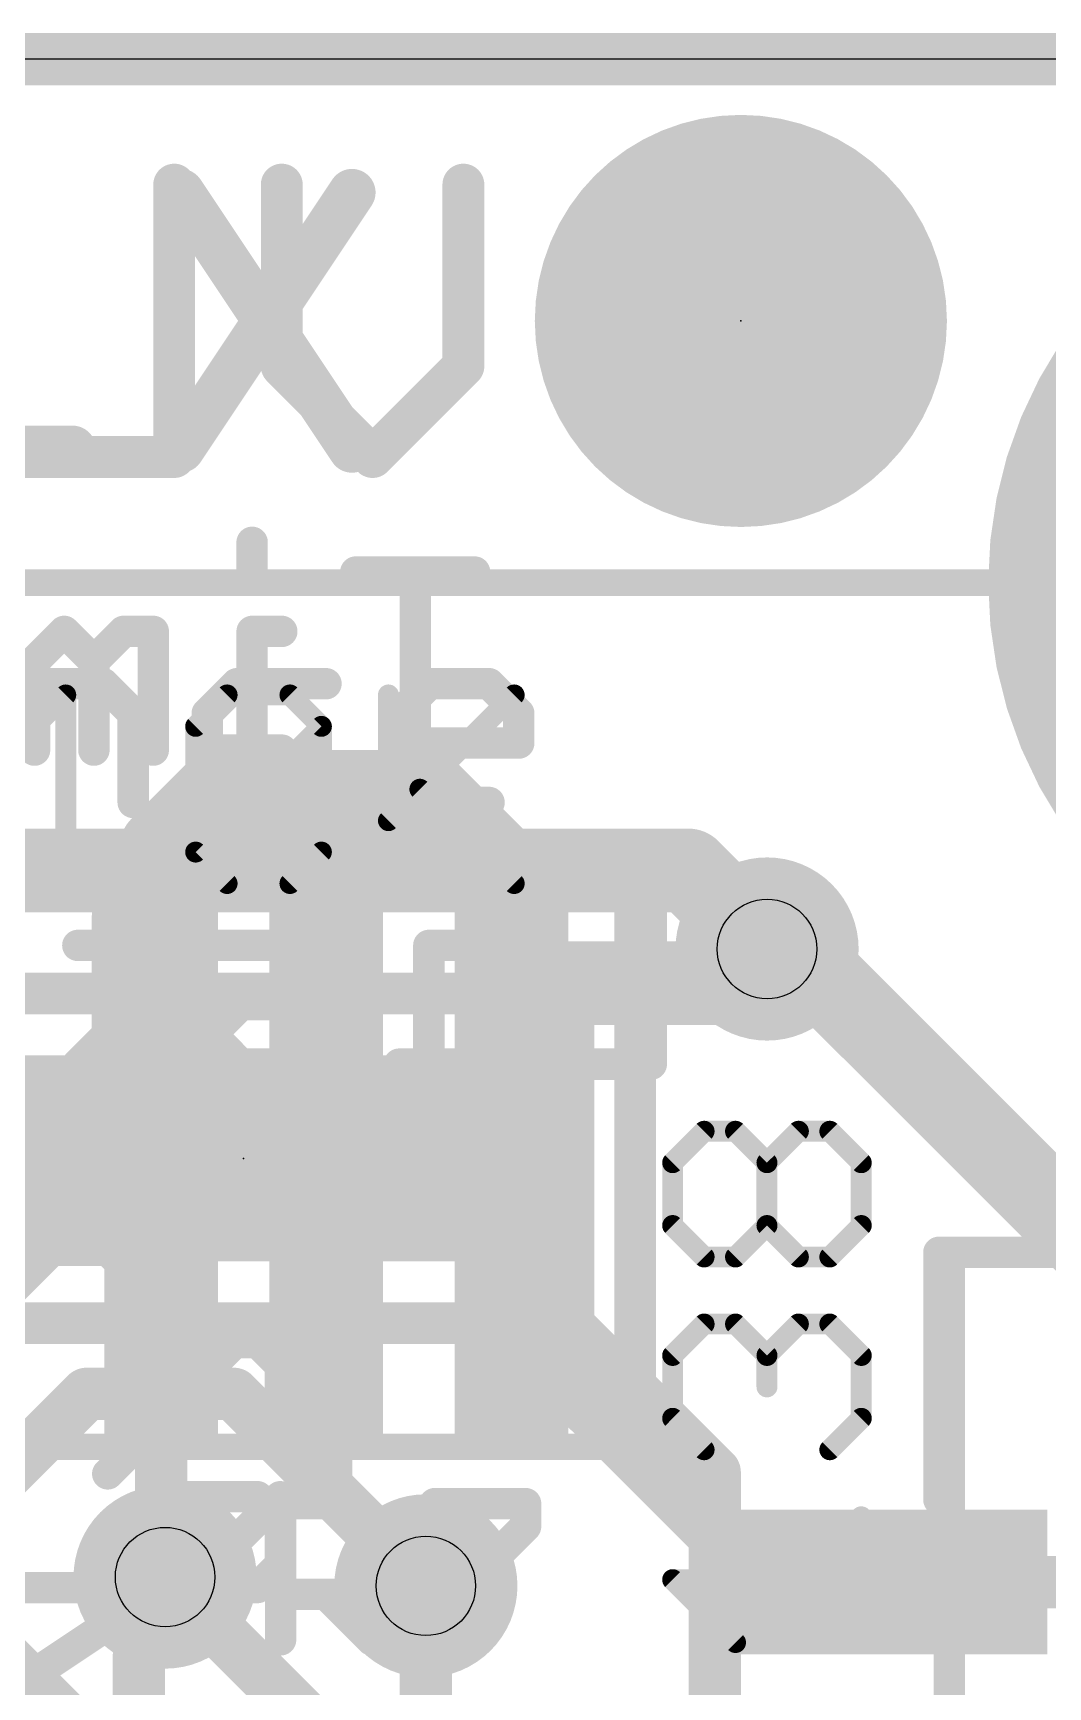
# Model space of a CAD drawing. Extents: x -1.9 to 34.1, y -8.2 to 17.9.
# Drawn here: x 16.12 to 21.05, y 9.88 to 17.91 of the extents above; entities that cross this region are included whole.
import ezdxf

# ---------------------------------------------------------------- set-up
doc = ezdxf.new("R2010")
doc.units = 0
for name, color, linetype in [('1', 12, 'CONTINUOUS'), ('16', 5, 'CONTINUOUS'), ('18', 110, 'CONTINUOUS'), ('20', 53, 'CONTINUOUS'), ('21', 40, 'CONTINUOUS'), ('22', 6, 'CONTINUOUS'), ('23', 53, 'CONTINUOUS'), ('25', 253, 'CONTINUOUS'), ('27', 253, 'CONTINUOUS'), ('29', 253, 'CONTINUOUS'), ('31', 253, 'CONTINUOUS'), ('39', 12, 'CONTINUOUS'), ('40', 132, 'CONTINUOUS'), ('41', 12, 'CONTINUOUS'), ('42', 132, 'CONTINUOUS'), ('44', 253, 'CONTINUOUS'), ('47', 253, 'CONTINUOUS'), ('51', 253, 'CONTINUOUS')]:
    doc.layers.add(name, color=color, linetype=linetype)

# ---------------------------------------------------------------- blocks, each defined once
blk = doc.blocks.new('RECT')
blk.add_solid([(-0.5, -0.5), (0.5, -0.5), (-0.5, 0.5), (0.5, 0.5)])
blk = doc.blocks.new('PIE')
at = {"const_width": 0.5}
blk.add_lwpolyline([(0, -0.25, 1), (0, 0.25, 1), (0, -0.25)], format="xyb", dxfattribs=at)
blk = doc.blocks.new('ROUNDV')
at = {"const_width": 0.5}
blk.add_lwpolyline([(0, -0.25, 1), (0, 0.25, 1), (0, -0.25)], format="xyb", dxfattribs=at)

msp = doc.modelspace()

# ---------------------------------------------------------------- linework, layer by layer
at = {"layer": '1'}
for points, const_width in [([(0, 17.78), (25.4, 17.78)], 0.254), ([(16.745, 13.951), (17.018, 14.224)], 0.4064), ([(17.018, 14.224), (18.034, 14.224)], 0.4064), ([(18.034, 14.224), (18.445, 13.813)], 0.4064), ([(16.745, 13.296), (16.745, 13.951)], 0.4064), ([(18.445, 13.813), (18.445, 13.296)], 0.4064), ([(19.685, 13.462), (19.519, 13.296)], 0.4064), ([(19.519, 13.296), (18.445, 13.296)], 0.4064), ([(17.545, 13.296), (17.545, 12.846)], 0.3048), ([(16.256, 12.446), (15.845, 12.857)], 0.3048), ([(17.545, 12.846), (17.145, 12.446)], 0.3048), ([(17.145, 12.446), (16.256, 12.446)], 0.3048), ([(16.745, 11.596), (16.745, 10.433)], 0.254), ([(17.545, 11.596), (17.545, 10.8556)], 0.254), ([(18.445, 11.596), (19.651, 10.39)], 0.254), ([(17.545, 10.8556), (18.0293, 10.3713)], 0.254), ([(16.745, 10.433), (16.764, 10.414)], 0.254), ([(16.764, 10.414), (17.788, 9.39)], 0.254), ([(19.651, 10.39), (20.219, 10.39)], 0.254), ([(22.503, 10.39), (20.219, 10.39)], 0.254), ([(15.845, 10.167), (16.353, 9.659)], 0.254)]:
    msp.add_lwpolyline(points, dxfattribs=dict(at, const_width=const_width))
for points, const_width in [([(17.018, 14.3256, 1), (17.018, 14.1224)], 0.2032), ([(17.0898, 14.1522, 1), (16.9462, 14.2958)], 0.2032), ([(18.1058, 14.2958, 1), (17.9622, 14.1522)], 0.2032), ([(18.034, 14.1224, 1), (18.034, 14.3256)], 0.2032), ([(16.8466, 13.951, 1), (16.6434, 13.951)], 0.2032), ([(16.6732, 14.0228, 1), (16.8168, 13.8792)], 0.2032), ([(18.5466, 13.813, 1), (18.3434, 13.813)], 0.2032), ([(18.3732, 13.7412, 1), (18.5168, 13.8848)], 0.2032), ([(19.7568, 13.3902, 1), (19.6132, 13.5338)], 0.2032), ([(18.445, 13.3976, 1), (18.445, 13.1944)], 0.2032), ([(19.519, 13.1944, 1), (19.519, 13.3976)], 0.2032), ([(17.6212, 13.296, 1), (17.4688, 13.296)], 0.1524), ([(19.4472, 13.3678, 1), (19.5908, 13.2242)], 0.2032), ([(16.6434, 13.296, 1), (16.8466, 13.296)], 0.2032), ([(18.3434, 13.296, 1), (18.5466, 13.296)], 0.2032), ([(17.4688, 12.846, 1), (17.6212, 12.846)], 0.1524), ([(17.5989, 12.7921, 1), (17.4911, 12.8999)], 0.1524), ([(16.256, 12.5222, 1), (16.256, 12.3698)], 0.1524), ([(16.2021, 12.3921, 1), (16.3099, 12.4999)], 0.1524), ([(17.0911, 12.4999, 1), (17.1989, 12.3921)], 0.1524), ([(17.145, 12.3698, 1), (17.145, 12.5222)], 0.1524), ([(16.8085, 11.596, 1), (16.6815, 11.596)], 0.127), ([(17.6085, 11.596, 1), (17.4815, 11.596)], 0.127), ([(18.4899, 11.6409, 1), (18.4001, 11.5511)], 0.127), ([(17.5899, 10.9005, 1), (17.5001, 10.8107)], 0.127), ([(17.4815, 10.8556, 1), (17.6085, 10.8556)], 0.127), ([(16.7899, 10.4779, 1), (16.7001, 10.3881)], 0.127), ([(16.8089, 10.4589, 1), (16.7191, 10.3691)], 0.127), ([(16.7191, 10.3691, 1), (16.8089, 10.4589)], 0.127), ([(19.651, 10.4535, 1), (19.651, 10.3265)], 0.127), ([(20.219, 10.4535, 1), (20.219, 10.3265)], 0.127), ([(20.219, 10.3265, 1), (20.219, 10.4535)], 0.127), ([(16.6815, 10.433, 1), (16.8085, 10.433)], 0.127), ([(17.9844, 10.3264, 1), (18.0742, 10.4162)], 0.127), ([(19.6061, 10.3451, 1), (19.6959, 10.4349)], 0.127)]:
    msp.add_lwpolyline(points, format="xyb", dxfattribs=dict(at, const_width=const_width))
at = {"layer": '16'}
for points, const_width in [([(0, 17.78), (25.4, 17.78)], 0.254), ([(19.304, 13.843), (5.207, 13.843)], 0.4064), ([(19.685, 13.462), (19.304, 13.843)], 0.4064), ([(19.812, 13.462), (19.685, 13.462)], 0.4064), ([(21.9583, 11.3157), (19.812, 13.462)], 0.4064), ([(12.192, 12.446), (17.907, 12.446)], 0.254), ([(17.907, 12.446), (19.431, 10.922)], 0.254), ([(15.875, 10.795), (16.383, 11.303)], 0.254), ([(16.383, 11.303), (17.0976, 11.303)], 0.254), ([(17.0976, 11.303), (18.0293, 10.3713)], 0.254), ([(19.431, 10.922), (19.431, 6.39)], 0.254), ([(16.764, 10.414), (16.764, 10.16)], 0.254), ([(18.0293, 10.3713), (18.0293, 7.882)], 0.254), ([(16.764, 10.16), (16.637, 10.033)], 0.254), ([(16.637, 10.033), (16.637, 4.445)], 0.254)]:
    msp.add_lwpolyline(points, dxfattribs=dict(at, const_width=const_width))
for points, const_width in [([(19.3758, 13.9148, 1), (19.2322, 13.7712)], 0.2032), ([(19.304, 13.7414, 1), (19.304, 13.9446)], 0.2032), ([(19.685, 13.5636, 1), (19.685, 13.3604)], 0.2032), ([(19.8838, 13.5338, 1), (19.7402, 13.3902)], 0.2032), ([(19.812, 13.3604, 1), (19.812, 13.5636)], 0.2032), ([(19.6132, 13.3902, 1), (19.7568, 13.5338)], 0.2032), ([(17.9519, 12.4909, 1), (17.8621, 12.4011)], 0.127), ([(17.907, 12.3825, 1), (17.907, 12.5095)], 0.127), ([(16.383, 11.3665, 1), (16.383, 11.2395)], 0.127), ([(16.4279, 11.2581, 1), (16.3381, 11.3479)], 0.127), ([(17.1425, 11.3479, 1), (17.0527, 11.2581)], 0.127), ([(17.0976, 11.2395, 1), (17.0976, 11.3665)], 0.127), ([(19.4945, 10.922, 1), (19.3675, 10.922)], 0.127), ([(19.3861, 10.8771, 1), (19.4759, 10.9669)], 0.127), ([(16.8275, 10.414, 1), (16.7005, 10.414)], 0.127), ([(18.0928, 10.3713, 1), (17.9658, 10.3713)], 0.127), ([(17.9844, 10.3264, 1), (18.0742, 10.4162)], 0.127), ([(16.8089, 10.1151, 1), (16.7191, 10.2049)], 0.127), ([(16.7005, 10.16, 1), (16.8275, 10.16)], 0.127), ([(16.7005, 10.033, 1), (16.5735, 10.033)], 0.127), ([(16.5921, 10.0779, 1), (16.6819, 9.9881)], 0.127)]:
    msp.add_lwpolyline(points, format="xyb", dxfattribs=dict(at, const_width=const_width))
at = {"layer": '20'}
msp.add_line((22.86, 17.78), (2.54, 17.78), dxfattribs=at)
at = {"layer": '21'}
for points, const_width in [([(22.86, 13.24, 1), (22.86, 17.24, 1), (22.86, 13.24)], 0.2032), ([(16.8881, 17.1651, 1), (16.793, 17.1017)], 0.1143), ([(17.7186, 17.1017, 1), (17.6234, 17.1651)], 0.1143), ([(16.3145, 15.8306, 1), (16.3145, 15.9449)], 0.1143), ([(16.793, 15.9194, 1), (16.8881, 15.856)], 0.1143), ([(17.6234, 15.856, 1), (17.7186, 15.9194)], 0.1143), ([(16.492, 14.7764, 1), (16.4381, 14.7225)], 0.0762), ([(16.4651, 14.7113, 1), (16.4651, 14.7875)], 0.0762), ([(17.1125, 14.7875, 1), (17.1125, 14.7113)], 0.0762), ([(17.1394, 14.7225, 1), (17.0855, 14.7764)], 0.0762), ([(17.5447, 14.7113, 1), (17.5447, 14.7875)], 0.0762), ([(18.048, 14.7875, 1), (18.048, 14.7113)], 0.0762), ([(18.0749, 14.7225, 1), (18.0211, 14.7764)], 0.0762), ([(18.3631, 14.7764, 1), (18.3092, 14.7225)], 0.0762), ([(18.3361, 14.7113, 1), (18.3361, 14.7875)], 0.0762), ([(16.6472, 14.6054, 1), (16.571, 14.6054)], 0.0762), ([(16.5822, 14.5784, 1), (16.6361, 14.6323)], 0.0762), ([(17.0065, 14.6054, 1), (16.9303, 14.6054)], 0.0762), ([(16.9415, 14.6323, 1), (16.9954, 14.5784)], 0.0762), ([(17.877, 14.6323, 1), (17.9309, 14.5784)], 0.0762), ([(17.9421, 14.6054, 1), (17.8659, 14.6054)], 0.0762), ([(18.5183, 14.6054, 1), (18.4421, 14.6054)], 0.0762), ([(18.4532, 14.5784, 1), (18.5071, 14.6323)], 0.0762), ([(17.904, 14.4994, 1), (17.904, 14.4232)], 0.0762), ([(18.4802, 14.4232, 1), (18.4802, 14.4994)], 0.0762), ([(18.4421, 14.4613, 1), (18.5183, 14.4613)], 0.0762), ([(16.9954, 14.3442, 1), (16.9415, 14.2903)], 0.0762), ([(17.9309, 14.3442, 1), (17.877, 14.2903)], 0.0762), ([(16.9303, 14.3173, 1), (17.0065, 14.3173)], 0.0762), ([(17.8659, 14.3173, 1), (17.9421, 14.3173)], 0.0762), ([(16.571, 14.1732, 1), (16.6472, 14.1732)], 0.0762), ([(17.1125, 14.2113, 1), (17.1125, 14.1351)], 0.0762), ([(17.0855, 14.1463, 1), (17.1394, 14.2001)], 0.0762), ([(17.5447, 14.1351, 1), (17.5447, 14.2113)], 0.0762), ([(18.048, 14.2113, 1), (18.048, 14.1351)], 0.0762), ([(18.0211, 14.1463, 1), (18.0749, 14.2001)], 0.0762), ([(18.3361, 14.1351, 1), (18.3361, 14.2113)], 0.0762), ([(19.0958, 13.846, 1), (18.9942, 13.846)], 0.1016), ([(20.5571, 11.99, 1), (20.4809, 11.99)], 0.0762), ([(20.519, 12.0281, 1), (20.519, 11.9519)], 0.0762), ([(18.9942, 11.046, 1), (19.0958, 11.046)], 0.1016), ([(20.4809, 10.79, 1), (20.5571, 10.79)], 0.0762)]:
    msp.add_lwpolyline(points, format="xyb", dxfattribs=dict(at, const_width=const_width))
for points, const_width in [([(16.8406, 17.1334), (17.671, 15.8877)], 0.2286), ([(17.671, 17.1334), (16.8406, 15.8877)], 0.2286), ([(15.4841, 15.8877), (16.3145, 15.8877)], 0.2286), ([(16.0329, 14.7494), (16.4651, 14.7494)], 0.1524), ([(16.4651, 14.7494), (16.6091, 14.6054)], 0.1524), ([(17.1125, 14.7494), (16.9684, 14.6054)], 0.1524), ([(17.5447, 14.7494), (17.1125, 14.7494)], 0.1524), ([(17.904, 14.6054), (18.048, 14.7494)], 0.1524), ([(18.048, 14.7494), (18.3361, 14.7494)], 0.1524), ([(18.3361, 14.7494), (18.4802, 14.6054)], 0.1524), ([(16.6091, 14.6054), (16.6091, 14.1732)], 0.1524), ([(16.9684, 14.6054), (16.9684, 14.3173)], 0.1524), ([(17.904, 14.3173), (17.904, 14.6054)], 0.1524), ([(18.4802, 14.6054), (18.4802, 14.4613)], 0.1524), ([(18.4802, 14.4613), (17.904, 14.4613)], 0.1524), ([(16.9684, 14.3173), (17.1125, 14.1732)], 0.1524), ([(18.048, 14.1732), (17.904, 14.3173)], 0.1524), ([(17.1125, 14.1732), (17.5447, 14.1732)], 0.1524), ([(18.3361, 14.1732), (18.048, 14.1732)], 0.1524), ([(19.045, 13.846), (19.045, 11.046)], 0.2032), ([(20.519, 10.79), (20.519, 11.99)], 0.1524), ([(20.519, 11.99), (23.119, 11.99)], 0.1524)]:
    msp.add_lwpolyline(points, dxfattribs=dict(at, const_width=const_width))
at = {"layer": '22'}
for points, const_width in [([(16.8082, 17.1715), (16.8082, 15.8496)], 0.2032), ([(17.3302, 16.2902), (17.3302, 17.1715)], 0.2032), ([(18.2115, 17.1715), (18.2115, 16.2902)], 0.2032), ([(17.7709, 15.8496), (17.3302, 16.2902)], 0.2032), ([(18.2115, 16.2902), (17.7709, 15.8496)], 0.2032), ([(16.8082, 15.8496), (15.927, 15.8496)], 0.2032), ([(17.1863, 15.4356), (17.1863, 15.2915)], 0.1524), ([(18.2658, 15.2915), (17.6896, 15.2915)], 0.1524), ([(17.9777, 14.4272), (17.9777, 15.2915)], 0.1524), ([(16.2745, 15.0034), (16.1304, 14.8594)], 0.1524), ([(16.4185, 14.8594), (16.2745, 15.0034)], 0.1524), ([(16.5626, 15.0034), (16.4185, 14.8594)], 0.1524), ([(16.7066, 15.0034), (16.5626, 15.0034)], 0.1524), ([(16.7066, 14.4272), (16.7066, 15.0034)], 0.1524), ([(17.3303, 15.0034), (17.1863, 15.0034)], 0.1524), ([(17.1863, 15.0034), (17.1863, 14.4272)], 0.1524), ([(16.1304, 14.8594), (16.1304, 14.4272)], 0.1524), ([(16.4185, 14.8594), (16.4185, 14.4272)], 0.1524), ([(17.3303, 14.4272), (17.0422, 14.4272)], 0.1524), ([(18.0438, 13.9116), (18.0438, 13.7675)], 0.1524), ([(18.5472, 13.6235), (18.6912, 13.7675)], 0.1524), ([(18.6912, 13.7675), (19.1234, 13.7675)], 0.1524), ([(19.1234, 13.7675), (19.1234, 12.9032)], 0.1524), ([(16.4846, 13.6235), (16.4846, 13.0473)], 0.1524), ([(18.5472, 13.0473), (18.5472, 13.6235)], 0.1524), ([(16.6287, 13.4794), (16.3406, 13.4794)], 0.1524), ([(17.4201, 13.4794), (16.988, 13.4794)], 0.1524), ([(17.5642, 13.3354), (17.4201, 13.4794)], 0.1524), ([(18.1879, 13.4794), (18.0438, 13.4794)], 0.1524), ([(18.0438, 13.4794), (18.0438, 12.9032)], 0.1524), ([(17.4201, 13.1913), (17.5642, 13.3354)], 0.1524), ([(16.988, 13.0473), (17.132, 13.1913)], 0.1524), ([(17.132, 13.1913), (17.4201, 13.1913)], 0.1524), ([(16.4846, 13.0473), (16.3406, 12.9032)], 0.1524), ([(17.132, 12.9032), (16.988, 13.0473)], 0.1524), ([(18.6912, 12.9032), (18.5472, 13.0473)], 0.1524), ([(17.5642, 12.9032), (17.132, 12.9032)], 0.1524), ([(18.1879, 12.9032), (17.8998, 12.9032)], 0.1524), ([(19.1234, 12.9032), (18.6912, 12.9032)], 0.1524)]:
    msp.add_lwpolyline(points, dxfattribs=dict(at, const_width=const_width))
for points, const_width in [([(16.859, 17.1715, 1), (16.7574, 17.1715)], 0.1016), ([(17.381, 17.1715, 1), (17.2794, 17.1715)], 0.1016), ([(18.2623, 17.1715, 1), (18.1607, 17.1715)], 0.1016), ([(17.3662, 16.3262, 1), (17.2943, 16.2543)], 0.1016), ([(18.2474, 16.2543, 1), (18.1756, 16.3262)], 0.1016), ([(17.2794, 16.2902, 1), (17.381, 16.2902)], 0.1016), ([(18.1607, 16.2902, 1), (18.2623, 16.2902)], 0.1016), ([(16.7574, 15.8496, 1), (16.859, 15.8496)], 0.1016), ([(16.8082, 15.7988, 1), (16.8082, 15.9004)], 0.1016), ([(17.735, 15.8855, 1), (17.8068, 15.8137)], 0.1016), ([(17.735, 15.8137, 1), (17.8068, 15.8855)], 0.1016), ([(17.2244, 15.4356, 1), (17.1482, 15.4356)], 0.0762), ([(17.6896, 15.3296, 1), (17.6896, 15.2534)], 0.0762), ([(18.0158, 15.2915, 1), (17.9396, 15.2915)], 0.0762), ([(18.2658, 15.2534, 1), (18.2658, 15.3296)], 0.0762), ([(17.1482, 15.2915, 1), (17.2244, 15.2915)], 0.0762), ([(16.3014, 15.0304, 1), (16.2475, 14.9765)], 0.0762), ([(16.3014, 14.9765, 1), (16.2475, 15.0304)], 0.0762), ([(16.5626, 15.0415, 1), (16.5626, 14.9653)], 0.0762), ([(16.5895, 14.9765, 1), (16.5356, 15.0304)], 0.0762), ([(16.7447, 15.0034, 1), (16.6685, 15.0034)], 0.0762), ([(16.7066, 14.9653, 1), (16.7066, 15.0415)], 0.0762), ([(17.1863, 15.0415, 1), (17.1863, 14.9653)], 0.0762), ([(17.2244, 15.0034, 1), (17.1482, 15.0034)], 0.0762), ([(17.3303, 14.9653, 1), (17.3303, 15.0415)], 0.0762), ([(16.1685, 14.8594, 1), (16.0923, 14.8594)], 0.0762), ([(16.4566, 14.8594, 1), (16.3804, 14.8594)], 0.0762), ([(16.1035, 14.8863, 1), (16.1574, 14.8324)], 0.0762), ([(16.3916, 14.8863, 1), (16.4455, 14.8324)], 0.0762), ([(16.3916, 14.8324, 1), (16.4455, 14.8863)], 0.0762), ([(16.0923, 14.4272, 1), (16.1685, 14.4272)], 0.0762), ([(16.3804, 14.4272, 1), (16.4566, 14.4272)], 0.0762), ([(16.6685, 14.4272, 1), (16.7447, 14.4272)], 0.0762), ([(17.0422, 14.4653, 1), (17.0422, 14.3891)], 0.0762), ([(17.1482, 14.4272, 1), (17.2244, 14.4272)], 0.0762), ([(17.3303, 14.3891, 1), (17.3303, 14.4653)], 0.0762), ([(17.9396, 14.4272, 1), (18.0158, 14.4272)], 0.0762), ([(18.0819, 13.9116, 1), (18.0057, 13.9116)], 0.0762), ([(18.0057, 13.7675, 1), (18.0819, 13.7675)], 0.0762), ([(18.6912, 13.8056, 1), (18.6912, 13.7294)], 0.0762), ([(18.7182, 13.7406, 1), (18.6643, 13.7945)], 0.0762), ([(19.1615, 13.7675, 1), (19.0853, 13.7675)], 0.0762), ([(19.1234, 13.7294, 1), (19.1234, 13.8056)], 0.0762), ([(16.5227, 13.6235, 1), (16.4465, 13.6235)], 0.0762), ([(18.5202, 13.6504, 1), (18.5741, 13.5965)], 0.0762), ([(18.5853, 13.6235, 1), (18.5091, 13.6235)], 0.0762), ([(16.3406, 13.5175, 1), (16.3406, 13.4413)], 0.0762), ([(16.6287, 13.4413, 1), (16.6287, 13.5175)], 0.0762), ([(16.988, 13.5175, 1), (16.988, 13.4413)], 0.0762), ([(17.4471, 13.5064, 1), (17.3932, 13.4525)], 0.0762), ([(17.4201, 13.4413, 1), (17.4201, 13.5175)], 0.0762), ([(18.0438, 13.5175, 1), (18.0438, 13.4413)], 0.0762), ([(18.0819, 13.4794, 1), (18.0057, 13.4794)], 0.0762), ([(18.1879, 13.4413, 1), (18.1879, 13.5175)], 0.0762), ([(17.5911, 13.3084, 1), (17.5373, 13.3623)], 0.0762), ([(17.5373, 13.3084, 1), (17.5911, 13.3623)], 0.0762), ([(17.132, 13.2294, 1), (17.132, 13.1532)], 0.0762), ([(17.159, 13.1644, 1), (17.1051, 13.2183)], 0.0762), ([(17.3932, 13.2183, 1), (17.4471, 13.1644)], 0.0762), ([(17.4201, 13.1532, 1), (17.4201, 13.2294)], 0.0762), ([(16.4465, 13.0473, 1), (16.5227, 13.0473)], 0.0762), ([(16.5116, 13.0203, 1), (16.4577, 13.0742)], 0.0762), ([(17.0149, 13.0742, 1), (16.961, 13.0203)], 0.0762), ([(16.961, 13.0742, 1), (17.0149, 13.0203)], 0.0762), ([(18.5741, 13.0742, 1), (18.5202, 13.0203)], 0.0762), ([(18.5091, 13.0473, 1), (18.5853, 13.0473)], 0.0762), ([(16.3136, 12.9301, 1), (16.3675, 12.8763)], 0.0762), ([(17.132, 12.9413, 1), (17.132, 12.8651)], 0.0762), ([(17.1051, 12.8763, 1), (17.159, 12.9301)], 0.0762), ([(17.5642, 12.8651, 1), (17.5642, 12.9413)], 0.0762), ([(17.8998, 12.9413, 1), (17.8998, 12.8651)], 0.0762), ([(18.0057, 12.9032, 1), (18.0819, 12.9032)], 0.0762), ([(18.1879, 12.8651, 1), (18.1879, 12.9413)], 0.0762), ([(18.6912, 12.9413, 1), (18.6912, 12.8651)], 0.0762), ([(18.6643, 12.8763, 1), (18.7182, 12.9301)], 0.0762), ([(19.0853, 12.9032, 1), (19.1615, 12.9032)], 0.0762), ([(19.1234, 12.8651, 1), (19.1234, 12.9413)], 0.0762)]:
    msp.add_lwpolyline(points, format="xyb", dxfattribs=dict(at, const_width=const_width))
at = {"layer": '23'}
for p in [(19.558, 16.51), (17.145, 12.446)]:
    msp.add_point(p, dxfattribs=at)
at = {"layer": '25', "const_width": 0.1524}
for points in [[(15.9433, 11.7283), (16.2145, 11.9995)], [(16.2145, 11.9995), (16.4856, 11.9995)], [(16.4856, 11.9995), (16.7568, 11.7283)], [(16.7568, 11.7283), (16.7568, 11.186)], [(16.6618, 11.4421), (16.772, 11.5523)], [(16.772, 11.5523), (16.8822, 11.5523)], [(16.8822, 11.5523), (16.9923, 11.4421)], [(16.9923, 11.4421), (17.1025, 11.5523)], [(17.1025, 11.5523), (17.2126, 11.5523)], [(17.2126, 11.5523), (17.3228, 11.4421)], [(16.6618, 11.2218), (16.6618, 11.4421)], [(16.9923, 11.4421), (16.9923, 11.3319)], [(17.3228, 11.4421), (17.3228, 11.2218)], [(16.7568, 11.186), (16.4856, 10.9148)], [(16.772, 11.1116), (16.6618, 11.2218)], [(17.3228, 11.2218), (17.2126, 11.1116)], [(16.6618, 10.6937), (16.772, 10.8038)], [(16.772, 10.8038), (17.2126, 10.8038)], [(17.1025, 10.5835), (17.3228, 10.8038)], [(17.2126, 10.8038), (17.3228, 10.6937)], [(17.3244, 10.1094), (17.3244, 10.7704)], [(17.3244, 10.7704), (17.6548, 10.7704)], [(17.6548, 10.7704), (17.765, 10.6602)], [(18.0728, 10.7704), (18.5134, 10.7704)], [(18.5134, 10.7704), (18.5134, 10.6602)], [(16.6618, 10.4734), (16.6618, 10.6937)], [(17.3228, 10.6937), (17.3228, 10.4734)], [(17.765, 10.6602), (17.765, 10.4399)], [(18.5134, 10.6602), (18.0728, 10.2196)], [(16.772, 10.3632), (16.6618, 10.4734)], [(17.3228, 10.4734), (17.2126, 10.3632)], [(17.765, 10.4399), (17.6548, 10.3297)], [(15.1298, 9.2777), (16.7568, 10.3623)], [(16.7568, 10.3623), (15.1298, 10.3623)], [(17.2126, 10.3632), (16.772, 10.3632)], [(17.6548, 10.3297), (17.3244, 10.3297)], [(17.5447, 10.3297), (17.765, 10.1094)], [(18.0728, 10.2196), (18.0728, 10.1094)]]:
    msp.add_lwpolyline(points, dxfattribs=at)
at = {"layer": '25', "const_width": 0.0762}
for points in [[(16.2145, 12.0376, 1), (16.2145, 11.9614)], [(16.2414, 11.9725, 1), (16.1875, 12.0264)], [(16.5126, 12.0264, 1), (16.4587, 11.9725)], [(16.4856, 11.9614, 1), (16.4856, 12.0376)], [(16.7949, 11.7283, 1), (16.7187, 11.7283)], [(16.7299, 11.7014, 1), (16.7837, 11.7553)], [(16.772, 11.5904, 1), (16.772, 11.5142)], [(16.7989, 11.5253, 1), (16.7451, 11.5792)], [(16.9091, 11.5792, 1), (16.8552, 11.5253)], [(16.8822, 11.5142, 1), (16.8822, 11.5904)], [(17.1025, 11.5904, 1), (17.1025, 11.5142)], [(17.1294, 11.5253, 1), (17.0755, 11.5792)], [(17.2396, 11.5792, 1), (17.1857, 11.5253)], [(17.2126, 11.5142, 1), (17.2126, 11.5904)], [(16.6999, 11.4421, 1), (16.6237, 11.4421)], [(16.6349, 11.469, 1), (16.6888, 11.4152)], [(17.0304, 11.4421, 1), (16.9542, 11.4421)], [(16.9654, 11.469, 1), (17.0193, 11.4152)], [(16.9654, 11.4152, 1), (17.0193, 11.469)], [(17.3609, 11.4421, 1), (17.2847, 11.4421)], [(17.2959, 11.4152, 1), (17.3497, 11.469)], [(16.9542, 11.3319, 1), (17.0304, 11.3319)], [(16.6888, 11.2487, 1), (16.6349, 11.1948)], [(16.6237, 11.2218, 1), (16.6999, 11.2218)], [(16.7837, 11.159, 1), (16.7299, 11.2129)], [(17.2847, 11.2218, 1), (17.3609, 11.2218)], [(17.3497, 11.1948, 1), (17.2959, 11.2487)], [(16.7187, 11.186, 1), (16.7949, 11.186)], [(16.7451, 11.0847, 1), (16.7989, 11.1386)], [(17.1857, 11.1386, 1), (17.2396, 11.0847)], [(16.4587, 10.9418, 1), (16.5126, 10.8879)], [(16.772, 10.8419, 1), (16.772, 10.7657)], [(16.7989, 10.7769, 1), (16.7451, 10.8308)], [(17.2396, 10.8308, 1), (17.1857, 10.7769)], [(17.2126, 10.7657, 1), (17.2126, 10.8419)], [(17.3625, 10.7704, 1), (17.2863, 10.7704)], [(17.3244, 10.8085, 1), (17.3244, 10.7323)], [(17.3497, 10.7769, 1), (17.2959, 10.8308)], [(17.6818, 10.7973, 1), (17.6279, 10.7434)], [(17.6548, 10.7323, 1), (17.6548, 10.8085)], [(18.0728, 10.8085, 1), (18.0728, 10.7323)], [(18.5515, 10.7704, 1), (18.4753, 10.7704)], [(18.5134, 10.7323, 1), (18.5134, 10.8085)], [(16.6999, 10.6937, 1), (16.6237, 10.6937)], [(16.6349, 10.7206, 1), (16.6888, 10.6667)], [(17.3609, 10.6937, 1), (17.2847, 10.6937)], [(17.2959, 10.6667, 1), (17.3497, 10.7206)], [(17.8031, 10.6602, 1), (17.7269, 10.6602)], [(17.7381, 10.6333, 1), (17.792, 10.6871)], [(18.4753, 10.6602, 1), (18.5515, 10.6602)], [(18.5404, 10.6333, 1), (18.4865, 10.6871)], [(17.0755, 10.6105, 1), (17.1294, 10.5566)], [(16.6888, 10.5003, 1), (16.6349, 10.4464)], [(17.3497, 10.4464, 1), (17.2959, 10.5003)], [(17.792, 10.4129, 1), (17.7381, 10.4668)], [(16.6237, 10.4734, 1), (16.6999, 10.4734)], [(16.772, 10.4013, 1), (16.772, 10.3251)], [(16.7779, 10.3306, 1), (16.7357, 10.394)], [(16.7568, 10.3242, 1), (16.7568, 10.4004)], [(17.2126, 10.3251, 1), (17.2126, 10.4013)], [(17.2847, 10.4734, 1), (17.3609, 10.4734)], [(17.7269, 10.4399, 1), (17.8031, 10.4399)], [(16.7451, 10.3363, 1), (16.7989, 10.3901)], [(17.1857, 10.3901, 1), (17.2396, 10.3363)], [(17.3244, 10.3678, 1), (17.3244, 10.2916)], [(17.5716, 10.3567, 1), (17.5177, 10.3028)], [(17.6279, 10.3567, 1), (17.6818, 10.3028)], [(17.6548, 10.2916, 1), (17.6548, 10.3678)], [(18.0458, 10.2465, 1), (18.0997, 10.1926)], [(18.1109, 10.2196, 1), (18.0347, 10.2196)], [(17.2863, 10.1094, 1), (17.3625, 10.1094)], [(17.7381, 10.0825, 1), (17.7919, 10.1363)], [(18.0347, 10.1094, 1), (18.1109, 10.1094)]]:
    msp.add_lwpolyline(points, format="xyb", dxfattribs=at)
at = {"layer": '27', "const_width": 0.1016}
for points in [[(15.9768, 14.3899), (16.2819, 14.695)], [(16.2819, 14.695), (16.2819, 13.7798)], [(16.9123, 14.5425), (17.0648, 14.695)], [(17.0648, 14.695), (17.3699, 14.695)], [(17.3699, 14.695), (17.5224, 14.5425)], [(17.8478, 14.695), (17.8478, 13.7798)], [(17.8478, 14.0849), (18.458, 14.695)], [(16.9123, 13.9323), (16.9123, 14.5425)], [(16.9123, 13.9323), (17.5224, 14.5425)], [(17.5224, 14.5425), (17.5224, 13.9323)], [(18.0004, 14.2374), (18.458, 13.7798)], [(17.0648, 13.7798), (16.9123, 13.9323)], [(17.5224, 13.9323), (17.3699, 13.7798)], [(15.9768, 13.7798), (16.5869, 13.7798)], [(17.3699, 13.7798), (17.0648, 13.7798)], [(19.227, 12.425), (19.3796, 12.5775)], [(19.3796, 12.5775), (19.5321, 12.5775)], [(19.5321, 12.5775), (19.6846, 12.425)], [(19.6846, 12.425), (19.8371, 12.5775)], [(19.8371, 12.5775), (19.9897, 12.5775)], [(19.9897, 12.5775), (20.1422, 12.425)], [(19.227, 12.1199), (19.227, 12.425)], [(19.6846, 12.1199), (19.6846, 12.425)], [(20.1422, 12.425), (20.1422, 12.1199)], [(19.3796, 11.9674), (19.227, 12.1199)], [(19.6846, 12.1199), (19.5321, 11.9674)], [(19.8371, 11.9674), (19.6846, 12.1199)], [(20.1422, 12.1199), (19.9897, 11.9674)], [(19.5321, 11.9674), (19.3796, 11.9674)], [(19.9897, 11.9674), (19.8371, 11.9674)], [(19.227, 11.4895), (19.3796, 11.642)], [(19.3796, 11.642), (19.5321, 11.642)], [(19.5321, 11.642), (19.6846, 11.4895)], [(19.6846, 11.4895), (19.8371, 11.642)], [(19.8371, 11.642), (19.9897, 11.642)], [(19.9897, 11.642), (20.1422, 11.4895)], [(19.227, 11.1844), (19.227, 11.4895)], [(19.6846, 11.4895), (19.6846, 11.3369)], [(20.1422, 11.4895), (20.1422, 11.1844)], [(19.3796, 11.0319), (19.227, 11.1844)], [(20.1422, 11.1844), (19.9897, 11.0319)], [(20.1422, 10.0964), (20.1422, 10.7065)], [(19.5321, 10.0964), (19.227, 10.4014)], [(19.227, 10.4014), (20.1422, 10.4014)]]:
    msp.add_lwpolyline(points, dxfattribs=at)
at = {"layer": '27', "const_width": 0.0508}
for points in [[(16.3073, 14.695, 1), (16.2565, 14.695)], [(16.2998, 14.677, 1), (16.2639, 14.7129)], [(17.0648, 14.7204, 1), (17.0648, 14.6696)], [(17.0828, 14.677, 1), (17.0469, 14.7129)], [(17.3879, 14.7129, 1), (17.3519, 14.677)], [(17.3699, 14.6696, 1), (17.3699, 14.7204)], [(17.8732, 14.695, 1), (17.8224, 14.695)], [(18.4759, 14.677, 1), (18.44, 14.7129)], [(16.9377, 14.5425, 1), (16.8869, 14.5425)], [(16.8944, 14.5604, 1), (16.9303, 14.5245)], [(17.5478, 14.5425, 1), (17.497, 14.5425)], [(17.5404, 14.5245, 1), (17.5045, 14.5604)], [(17.5045, 14.5245, 1), (17.5404, 14.5604)], [(18.0183, 14.2554, 1), (17.9824, 14.2194)], [(17.8299, 14.1028, 1), (17.8658, 14.0669)], [(16.9303, 13.9503, 1), (16.8944, 13.9144)], [(16.8944, 13.9503, 1), (16.9303, 13.9144)], [(17.5404, 13.9144, 1), (17.5045, 13.9503)], [(16.8869, 13.9323, 1), (16.9377, 13.9323)], [(17.497, 13.9323, 1), (17.5478, 13.9323)], [(16.2565, 13.7798, 1), (16.3073, 13.7798)], [(16.5869, 13.7544, 1), (16.5869, 13.8052)], [(17.0648, 13.8052, 1), (17.0648, 13.7544)], [(17.0469, 13.7618, 1), (17.0828, 13.7978)], [(17.3519, 13.7978, 1), (17.3879, 13.7618)], [(17.3699, 13.7544, 1), (17.3699, 13.8052)], [(17.8224, 13.7798, 1), (17.8732, 13.7798)], [(18.44, 13.7618, 1), (18.4759, 13.7978)], [(19.3796, 12.6029, 1), (19.3796, 12.5521)], [(19.3975, 12.5596, 1), (19.3616, 12.5955)], [(19.55, 12.5955, 1), (19.5141, 12.5596)], [(19.5321, 12.5521, 1), (19.5321, 12.6029)], [(19.8371, 12.6029, 1), (19.8371, 12.5521)], [(19.8551, 12.5596, 1), (19.8192, 12.5955)], [(20.0076, 12.5955, 1), (19.9717, 12.5596)], [(19.9897, 12.5521, 1), (19.9897, 12.6029)], [(19.2524, 12.425, 1), (19.2016, 12.425)], [(19.2091, 12.4429, 1), (19.245, 12.407)], [(19.71, 12.425, 1), (19.6592, 12.425)], [(19.6666, 12.4429, 1), (19.7026, 12.407)], [(19.6666, 12.407, 1), (19.7026, 12.4429)], [(20.1676, 12.425, 1), (20.1168, 12.425)], [(20.1242, 12.407, 1), (20.1602, 12.4429)], [(19.2016, 12.1199, 1), (19.2524, 12.1199)], [(19.245, 12.1379, 1), (19.2091, 12.102)], [(19.7026, 12.1379, 1), (19.6666, 12.102)], [(19.6592, 12.1199, 1), (19.71, 12.1199)], [(19.7026, 12.102, 1), (19.6666, 12.1379)], [(20.1168, 12.1199, 1), (20.1676, 12.1199)], [(20.1602, 12.102, 1), (20.1242, 12.1379)], [(19.3796, 11.9928, 1), (19.3796, 11.942)], [(19.3616, 11.9494, 1), (19.3975, 11.9854)], [(19.5141, 11.9854, 1), (19.55, 11.9494)], [(19.5321, 11.942, 1), (19.5321, 11.9928)], [(19.8371, 11.9928, 1), (19.8371, 11.942)], [(19.8192, 11.9494, 1), (19.8551, 11.9854)], [(19.9717, 11.9854, 1), (20.0076, 11.9494)], [(19.9897, 11.942, 1), (19.9897, 11.9928)], [(19.3796, 11.6674, 1), (19.3796, 11.6166)], [(19.3975, 11.624, 1), (19.3616, 11.66)], [(19.55, 11.66, 1), (19.5141, 11.624)], [(19.5321, 11.6166, 1), (19.5321, 11.6674)], [(19.8371, 11.6674, 1), (19.8371, 11.6166)], [(19.8551, 11.624, 1), (19.8192, 11.66)], [(20.0076, 11.66, 1), (19.9717, 11.624)], [(19.9897, 11.6166, 1), (19.9897, 11.6674)], [(19.2524, 11.4895, 1), (19.2016, 11.4895)], [(19.2091, 11.5074, 1), (19.245, 11.4715)], [(19.71, 11.4895, 1), (19.6592, 11.4895)], [(19.6666, 11.5074, 1), (19.7026, 11.4715)], [(19.6666, 11.4715, 1), (19.7026, 11.5074)], [(20.1676, 11.4895, 1), (20.1168, 11.4895)], [(20.1242, 11.4715, 1), (20.1602, 11.5074)], [(19.6592, 11.3369, 1), (19.71, 11.3369)], [(19.245, 11.2024, 1), (19.2091, 11.1664)], [(19.2016, 11.1844, 1), (19.2524, 11.1844)], [(20.1168, 11.1844, 1), (20.1676, 11.1844)], [(20.1602, 11.1664, 1), (20.1242, 11.2024)], [(19.3616, 11.0139, 1), (19.3975, 11.0498)], [(19.9717, 11.0498, 1), (20.0076, 11.0139)], [(20.1676, 10.7065, 1), (20.1168, 10.7065)], [(19.227, 10.4268, 1), (19.227, 10.376)], [(19.245, 10.4194, 1), (19.2091, 10.3835)], [(20.1422, 10.376, 1), (20.1422, 10.4268)], [(19.5141, 10.0784, 1), (19.55, 10.1143)], [(20.1168, 10.0964, 1), (20.1676, 10.0964)]]:
    msp.add_lwpolyline(points, format="xyb", dxfattribs=at)
at = {"layer": '29'}
for points, const_width in [([(19.558, 17.26, 0.4142), (18.808, 16.51)], 0.5), ([(20.308, 16.51, 0.4142), (19.558, 17.26)], 0.5), ([(19.558, 17.385, 1), (19.558, 17.135)], 0.25), ([(19.558, 17.135, 1), (19.558, 17.385)], 0.25), ([(18.808, 16.51, 0.4142), (19.558, 15.76)], 0.5), ([(18.933, 16.51, 1), (18.683, 16.51)], 0.25), ([(19.558, 15.76, 0.4142), (20.308, 16.51)], 0.5), ([(20.433, 16.51, 1), (20.183, 16.51)], 0.25), ([(18.683, 16.51, 1), (18.933, 16.51)], 0.25), ([(20.183, 16.51, 1), (20.433, 16.51)], 0.25), ([(19.558, 15.885, 1), (19.558, 15.635)], 0.25), ([(19.558, 15.635, 1), (19.558, 15.885)], 0.25)]:
    msp.add_lwpolyline(points, format="xyb", dxfattribs=dict(at, const_width=const_width))
at = {"layer": '39'}
for points, const_width in [([(19.558, 17.26, 0.4142), (18.808, 16.51)], 0.5), ([(20.308, 16.51, 0.4142), (19.558, 17.26)], 0.5), ([(19.558, 17.385, 1), (19.558, 17.135)], 0.25), ([(19.558, 17.135, 1), (19.558, 17.385)], 0.25), ([(22.86, 14.24, 1), (22.86, 16.24, 1), (22.86, 14.24)], 2.032), ([(18.808, 16.51, 0.4142), (19.558, 15.76)], 0.5), ([(18.933, 16.51, 1), (18.683, 16.51)], 0.25), ([(19.558, 15.76, 0.4142), (20.308, 16.51)], 0.5), ([(20.433, 16.51, 1), (20.183, 16.51)], 0.25), ([(18.683, 16.51, 1), (18.933, 16.51)], 0.25), ([(20.183, 16.51, 1), (20.433, 16.51)], 0.25), ([(19.558, 15.885, 1), (19.558, 15.635)], 0.25), ([(19.558, 15.635, 1), (19.558, 15.885)], 0.25), ([(19.0768, 13.846, 1), (19.0133, 13.846)], 0.0635), ([(19.045, 13.8142, 1), (19.045, 13.8778)], 0.0635), ([(19.0133, 11.046, 1), (19.0768, 11.046)], 0.0635), ([(19.045, 11.0143, 1), (19.045, 11.0778)], 0.0635)]:
    msp.add_lwpolyline(points, format="xyb", dxfattribs=dict(at, const_width=const_width))
at = {"layer": '39', "const_width": 0.127}
for points in [[(19.045, 13.846), (15.245, 13.846)], [(19.045, 13.846), (19.045, 11.046)], [(19.045, 11.046), (15.245, 11.046)]]:
    msp.add_lwpolyline(points, dxfattribs=at)
at = {"layer": '40', "const_width": 2.032}
msp.add_lwpolyline([(22.86, 14.24, 1), (22.86, 16.24, 1), (22.86, 14.24)], format="xyb", dxfattribs=at)
at = {"layer": '41'}
for points, const_width in [([(19.558, 17.26, 0.4142), (18.808, 16.51)], 0.5), ([(20.308, 16.51, 0.4142), (19.558, 17.26)], 0.5), ([(19.558, 17.385, 1), (19.558, 17.135)], 0.25), ([(19.558, 17.135, 1), (19.558, 17.385)], 0.25), ([(22.86, 14.24, 1), (22.86, 16.24, 1), (22.86, 14.24)], 2.032), ([(18.808, 16.51, 0.4142), (19.558, 15.76)], 0.5), ([(18.933, 16.51, 1), (18.683, 16.51)], 0.25), ([(19.558, 15.76, 0.4142), (20.308, 16.51)], 0.5), ([(20.433, 16.51, 1), (20.183, 16.51)], 0.25), ([(18.683, 16.51, 1), (18.933, 16.51)], 0.25), ([(20.183, 16.51, 1), (20.433, 16.51)], 0.25), ([(19.558, 15.885, 1), (19.558, 15.635)], 0.25), ([(19.558, 15.635, 1), (19.558, 15.885)], 0.25)]:
    msp.add_lwpolyline(points, format="xyb", dxfattribs=dict(at, const_width=const_width))
at = {"layer": '42', "const_width": 2.032}
msp.add_lwpolyline([(22.86, 14.24, 1), (22.86, 16.24, 1), (22.86, 14.24)], format="xyb", dxfattribs=at)
at = {"layer": '44'}
for centre in [(19.685, 13.462), (16.764, 10.414), (18.0293, 10.3713)]:
    msp.add_circle(centre, 0.2413, dxfattribs=at)
at = {"layer": '47', "const_width": 0.13}
for points in [[(12.319, 17.78), (34.081, 17.78)], [(12.7, 15.24), (31.287, 15.24)]]:
    msp.add_lwpolyline(points, dxfattribs=at)
at = {"layer": '51'}
for points, const_width in [([(15.545, 13.246), (18.745, 13.246)], 0.2032), ([(18.745, 13.246), (18.745, 11.646)], 0.2032), ([(20.569, 5.89), (20.569, 11.99)], 0.1524), ([(20.569, 11.99), (24.819, 11.99)], 0.1524), ([(18.745, 11.646), (15.545, 11.646)], 0.2032)]:
    msp.add_lwpolyline(points, dxfattribs=dict(at, const_width=const_width))
for points, const_width in [([(18.7958, 13.246, 1), (18.6942, 13.246)], 0.1016), ([(18.745, 13.1952, 1), (18.745, 13.2968)], 0.1016), ([(20.6071, 11.99, 1), (20.5309, 11.99)], 0.0762), ([(20.569, 12.0281, 1), (20.569, 11.9519)], 0.0762), ([(18.745, 11.5952, 1), (18.745, 11.6968)], 0.1016), ([(18.6942, 11.646, 1), (18.7958, 11.646)], 0.1016)]:
    msp.add_lwpolyline(points, format="xyb", dxfattribs=dict(at, const_width=const_width))

# ---------------------------------------------------------------- block references
at = {"layer": '1'}
msp.add_blockref('PIE', (19.558, 16.51), dxfattribs=at)
at = {"layer": '1', "rotation": 180}
for p, xscale, yscale in [((16.745, 13.296), 0.45, 0.9), ((17.545, 13.296), 0.45, 0.9), ((18.445, 13.296), 0.45, 0.9), ((16.745, 11.596), 0.45, 0.9), ((17.545, 11.596), 0.45, 0.9), ((18.445, 11.596), 0.45, 0.9), ((20.219, 10.39), 1.55, 0.6)]:
    msp.add_blockref('RECT', p, dxfattribs=dict(at, xscale=xscale, yscale=yscale))
at = {"layer": '18', "xscale": 0.889, "yscale": 0.889}
for p in [(19.685, 13.462), (19.685, 13.462), (16.764, 10.414), (16.764, 10.414), (18.0293, 10.3713), (18.0293, 10.3713)]:
    msp.add_blockref('ROUNDV', p, dxfattribs=at)
at = {"layer": '29', "xscale": 1.1016, "yscale": 1.1016}
msp.add_blockref('PIE', (19.558, 16.51), dxfattribs=at)
at = {"layer": '29', "rotation": 180}
for p, xscale, yscale in [((16.745, 13.296), 0.5516, 1.0016), ((17.545, 13.296), 0.5516, 1.0016), ((18.445, 13.296), 0.5516, 1.0016), ((16.745, 11.596), 0.5516, 1.0016), ((17.545, 11.596), 0.5516, 1.0016), ((18.445, 11.596), 0.5516, 1.0016), ((20.219, 10.39), 1.6516, 0.7016)]:
    msp.add_blockref('RECT', p, dxfattribs=dict(at, xscale=xscale, yscale=yscale))
at = {"layer": '31', "rotation": 180}
for p, xscale, yscale in [((16.745, 13.296), 0.45, 0.9), ((17.545, 13.296), 0.45, 0.9), ((18.445, 13.296), 0.45, 0.9), ((16.745, 11.596), 0.45, 0.9), ((17.545, 11.596), 0.45, 0.9), ((18.445, 11.596), 0.45, 0.9), ((20.219, 10.39), 1.55, 0.6)]:
    msp.add_blockref('RECT', p, dxfattribs=dict(at, xscale=xscale, yscale=yscale))
at = {"layer": '51', "xscale": 3.1, "rotation": 180}
msp.add_blockref('RECT', (17.145, 12.446), dxfattribs=at)

doc.saveas('drawing.dxf')
